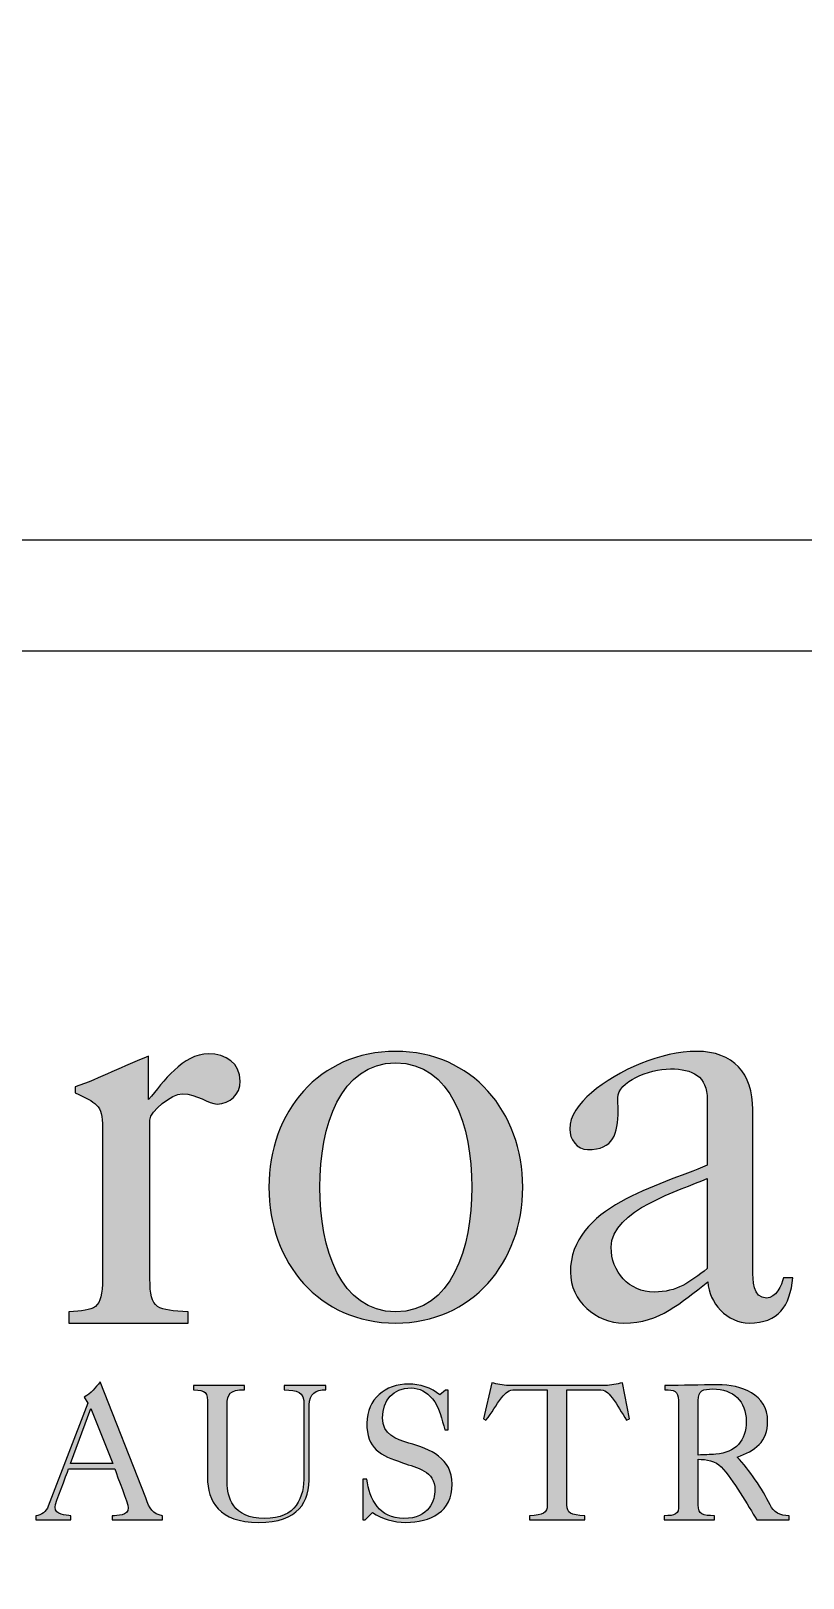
# Model space of a CAD drawing. Extents: x 0 to 1025, y -1312 to 297.
# Drawn here: x 395.86 to 402.78, y 73.54 to 87.4 of the extents above; entities that cross this region are included whole.
import ezdxf
from ezdxf.enums import TextEntityAlignment as Align

# ---------------------------------------------------------------- set-up
doc = ezdxf.new("R2010")
doc.units = 0
doc.header["$LTSCALE"] = 6
doc.header["$MEASUREMENT"] = 0
doc.layers.get('0').update_dxf_attribs({"linetype": 'CONTINUOUS'})
for name, color, linetype in [('T25', 1, 'CONTINUOUS'), ('TBLK18', 4, 'CONTINUOUS'), ('TBLK25', 1, 'CONTINUOUS'), ('TBLK35', 3, 'CONTINUOUS'), ('TBLK50', 7, 'CONTINUOUS')]:
    doc.layers.add(name, color=color, linetype=linetype)
doc.layers.add('yellow', color=7, linetype='CONTINUOUS', true_color=0xfcd900)
doc.styles.add('ISO', font='iso3098b.shx')

# ---------------------------------------------------------------- blocks, each defined once
blk = doc.blocks.new('MR logo')
at = {"layer": 'TBLK18'}
h = blk.add_hatch(color=256, dxfattribs=at)
edge = h.paths.add_edge_path()
edge.add_spline(control_points=[(28.205, -12.698), (28.205, -12.698), (28.205, -12.497), (28.205, -12.497), (28.205, -12.497), (28.67, -12.465), (28.808, -12.465), (28.808, -11.905), (28.808, -11.905), (28.808, -11.905), (28.808, -9.195), (28.808, -9.195), (28.808, -9.195), (28.808, -8.773), (28.689, -8.754), (28.318, -8.572), (28.318, -8.572), (28.318, -8.572), (28.318, -8.465), (28.318, -8.465), (28.318, -8.465), (28.764, -8.314), (29.192, -8.088), (29.632, -7.918), (29.632, -7.918), (29.632, -7.918), (29.632, -8.692), (29.632, -8.692), (29.632, -8.692), (29.903, -8.377), (30.242, -7.874), (30.708, -7.874), (30.708, -7.874), (31.016, -7.874), (31.274, -8.037), (31.274, -8.364), (31.274, -8.364), (31.274, -8.603), (31.091, -8.773), (30.865, -8.773), (30.865, -8.773), (30.695, -8.773), (30.513, -8.591), (30.236, -8.591), (30.236, -8.591), (30.054, -8.591), (29.657, -8.893), (29.657, -9.063), (29.657, -9.063), (29.657, -9.063), (29.657, -11.905), (29.657, -11.905), (29.657, -11.905), (29.657, -12.465), (29.796, -12.465), (30.343, -12.497), (30.343, -12.497), (30.343, -12.497), (30.343, -12.698), (30.343, -12.698), (30.343, -12.698), (30.343, -12.698), (28.205, -12.698), (28.205, -12.698)], knot_values=[0, 0, 0, 0, 0.0625, 0.0625, 0.0625, 0.0625, 0.125, 0.125, 0.125, 0.125, 0.1875, 0.1875, 0.1875, 0.1875, 0.25, 0.25, 0.25, 0.25, 0.3125, 0.3125, 0.3125, 0.3125, 0.375, 0.375, 0.375, 0.375, 0.4375, 0.4375, 0.4375, 0.4375, 0.5, 0.5, 0.5, 0.5, 0.5625, 0.5625, 0.5625, 0.5625, 0.625, 0.625, 0.625, 0.625, 0.6875, 0.6875, 0.6875, 0.6875, 0.75, 0.75, 0.75, 0.75, 0.8125, 0.8125, 0.8125, 0.8125, 0.875, 0.875, 0.875, 0.875, 0.9375, 0.9375, 0.9375, 0.9375, 1, 1, 1, 1], degree=3, periodic=0)
h = blk.add_hatch(color=256, dxfattribs=at)
edge = h.paths.add_edge_path(flags=16)
edge.add_spline(control_points=[(34.06, -8.037), (33.066, -8.037), (32.701, -9.169), (32.701, -10.264), (32.701, -10.264), (32.701, -11.358), (33.066, -12.497), (34.06, -12.497), (34.06, -12.497), (35.06, -12.497), (35.425, -11.358), (35.425, -10.264), (35.425, -10.264), (35.425, -9.169), (35.06, -8.037), (34.06, -8.037)], knot_values=[0, 0, 0, 0, 0.25, 0.25, 0.25, 0.25, 0.5, 0.5, 0.5, 0.5, 0.75, 0.75, 0.75, 0.75, 1, 1, 1, 1], degree=3, periodic=0)
edge = h.paths.add_edge_path()
edge.add_spline(control_points=[(34.06, -12.698), (32.689, -12.698), (31.79, -11.616), (31.79, -10.264), (31.79, -10.264), (31.79, -8.912), (32.689, -7.83), (34.06, -7.83), (34.06, -7.83), (35.431, -7.83), (36.337, -8.912), (36.337, -10.264), (36.337, -10.264), (36.337, -11.616), (35.431, -12.698), (34.06, -12.698)], knot_values=[0, 0, 0, 0, 0.25, 0.25, 0.25, 0.25, 0.5, 0.5, 0.5, 0.5, 0.75, 0.75, 0.75, 0.75, 1, 1, 1, 1], degree=3, periodic=0)
h = blk.add_hatch(color=256, dxfattribs=at)
edge = h.paths.add_edge_path(flags=16)
edge.add_spline(control_points=[(39.645, -10.107), (39.167, -10.32), (37.922, -10.673), (37.922, -11.339), (37.922, -11.339), (37.922, -11.779), (38.242, -12.144), (38.695, -12.144), (38.695, -12.144), (39.098, -12.144), (39.337, -11.962), (39.645, -11.723), (39.645, -11.723), (39.645, -11.723), (39.645, -10.107), (39.645, -10.107)], knot_values=[0, 0, 0, 0, 0.25, 0.25, 0.25, 0.25, 0.5, 0.5, 0.5, 0.5, 0.75, 0.75, 0.75, 0.75, 1, 1, 1, 1], degree=3, periodic=0)
edge = h.paths.add_edge_path()
edge.add_spline(control_points=[(39.645, -8.698), (39.645, -8.27), (39.381, -8.144), (38.984, -8.144), (38.984, -8.144), (38.594, -8.144), (38.041, -8.377), (38.041, -8.66), (38.041, -8.66), (38.041, -8.723), (38.047, -8.786), (38.047, -8.893), (38.047, -8.893), (38.047, -9.302), (37.966, -9.591), (37.5, -9.591), (37.5, -9.591), (37.311, -9.591), (37.179, -9.396), (37.179, -9.226), (37.179, -9.226), (37.179, -8.987), (37.343, -8.767), (37.569, -8.572), (37.569, -8.572), (38.047, -8.163), (38.821, -7.83), (39.456, -7.83), (39.456, -7.83), (40.11, -7.83), (40.462, -8.226), (40.462, -8.874), (40.462, -8.874), (40.462, -8.874), (40.462, -11.742), (40.462, -11.742), (40.462, -11.742), (40.462, -11.924), (40.462, -12.251), (40.708, -12.251), (40.708, -12.251), (40.877, -12.251), (40.978, -12.025), (41.01, -11.886), (41.01, -11.886), (41.01, -11.886), (41.179, -11.886), (41.179, -11.886), (41.179, -11.886), (41.129, -12.402), (40.915, -12.698), (40.4, -12.698), (40.4, -12.698), (40.003, -12.698), (39.67, -12.333), (39.657, -11.962), (39.657, -11.962), (39.154, -12.333), (38.808, -12.698), (38.148, -12.698), (38.148, -12.698), (37.651, -12.698), (37.192, -12.302), (37.192, -11.786), (37.192, -11.786), (37.192, -10.61), (38.777, -10.245), (39.645, -9.868), (39.645, -9.868), (39.645, -9.868), (39.645, -8.698), (39.645, -8.698)], knot_values=[0, 0, 0, 0, 0.055556, 0.055556, 0.055556, 0.055556, 0.111111, 0.111111, 0.111111, 0.111111, 0.166667, 0.166667, 0.166667, 0.166667, 0.222222, 0.222222, 0.222222, 0.222222, 0.277778, 0.277778, 0.277778, 0.277778, 0.333333, 0.333333, 0.333333, 0.333333, 0.388889, 0.388889, 0.388889, 0.388889, 0.444444, 0.444444, 0.444444, 0.444444, 0.5, 0.5, 0.5, 0.5, 0.555556, 0.555556, 0.555556, 0.555556, 0.611111, 0.611111, 0.611111, 0.611111, 0.666667, 0.666667, 0.666667, 0.666667, 0.722222, 0.722222, 0.722222, 0.722222, 0.777778, 0.777778, 0.777778, 0.777778, 0.833333, 0.833333, 0.833333, 0.833333, 0.888889, 0.888889, 0.888889, 0.888889, 0.944444, 0.944444, 0.944444, 0.944444, 1, 1, 1, 1], degree=3, periodic=0)
h = blk.add_hatch(color=256, dxfattribs=at)
edge = h.paths.add_edge_path(flags=16)
edge.add_spline(control_points=[(28.236, -15.213), (28.236, -15.213), (28.991, -15.213), (28.991, -15.213), (28.991, -15.213), (28.991, -15.213), (28.601, -14.232), (28.601, -14.232), (28.601, -14.232), (28.601, -14.232), (28.236, -15.213), (28.236, -15.213)], knot_values=[0, 0, 0, 0, 0.333333, 0.333333, 0.333333, 0.333333, 0.666667, 0.666667, 0.666667, 0.666667, 1, 1, 1, 1], degree=3, periodic=0)
edge = h.paths.add_edge_path()
edge.add_spline(control_points=[(27.613, -16.226), (27.613, -16.226), (27.613, -16.151), (27.613, -16.151), (27.613, -16.151), (27.714, -16.144), (27.802, -16.075), (27.834, -15.981), (27.834, -15.981), (27.834, -15.981), (28.544, -14.132), (28.544, -14.132), (28.544, -14.132), (28.544, -14.132), (28.481, -14.025), (28.481, -14.025), (28.481, -14.025), (28.601, -13.962), (28.683, -13.855), (28.764, -13.754), (28.764, -13.754), (28.764, -13.754), (29.582, -15.83), (29.582, -15.83), (29.582, -15.83), (29.657, -16.031), (29.695, -16.119), (29.884, -16.151), (29.884, -16.151), (29.884, -16.151), (29.884, -16.226), (29.884, -16.226), (29.884, -16.226), (29.884, -16.226), (28.978, -16.226), (28.978, -16.226), (28.978, -16.226), (28.978, -16.226), (28.978, -16.151), (28.978, -16.151), (28.978, -16.151), (29.079, -16.151), (29.268, -16.151), (29.268, -16.012), (29.268, -16.012), (29.268, -15.912), (29.073, -15.465), (29.029, -15.308), (29.029, -15.308), (29.029, -15.308), (28.198, -15.308), (28.198, -15.308), (28.198, -15.308), (28.161, -15.434), (27.959, -15.912), (27.959, -16), (27.959, -16), (27.959, -16.138), (28.148, -16.138), (28.242, -16.151), (28.242, -16.151), (28.242, -16.151), (28.242, -16.226), (28.242, -16.226), (28.242, -16.226), (28.242, -16.226), (27.613, -16.226), (27.613, -16.226)], knot_values=[0, 0, 0, 0, 0.058824, 0.058824, 0.058824, 0.058824, 0.117647, 0.117647, 0.117647, 0.117647, 0.176471, 0.176471, 0.176471, 0.176471, 0.235294, 0.235294, 0.235294, 0.235294, 0.294118, 0.294118, 0.294118, 0.294118, 0.352941, 0.352941, 0.352941, 0.352941, 0.411765, 0.411765, 0.411765, 0.411765, 0.470588, 0.470588, 0.470588, 0.470588, 0.529412, 0.529412, 0.529412, 0.529412, 0.588235, 0.588235, 0.588235, 0.588235, 0.647059, 0.647059, 0.647059, 0.647059, 0.705882, 0.705882, 0.705882, 0.705882, 0.764706, 0.764706, 0.764706, 0.764706, 0.823529, 0.823529, 0.823529, 0.823529, 0.882353, 0.882353, 0.882353, 0.882353, 0.941176, 0.941176, 0.941176, 0.941176, 1, 1, 1, 1], degree=3, periodic=0)
h = blk.add_hatch(color=256, dxfattribs=at)
edge = h.paths.add_edge_path()
edge.add_spline(control_points=[(30.437, -13.817), (30.437, -13.817), (31.349, -13.817), (31.349, -13.817), (31.349, -13.817), (31.349, -13.817), (31.349, -13.893), (31.349, -13.893), (31.349, -13.893), (31.085, -13.893), (31.041, -13.974), (31.041, -14.163), (31.041, -14.163), (31.041, -14.163), (31.041, -15.559), (31.041, -15.559), (31.041, -15.559), (31.041, -15.805), (31.135, -16.201), (31.708, -16.201), (31.708, -16.201), (32.286, -16.201), (32.418, -15.83), (32.418, -15.427), (32.418, -15.427), (32.418, -15.427), (32.418, -14.163), (32.418, -14.163), (32.418, -14.163), (32.418, -13.924), (32.299, -13.905), (32.06, -13.893), (32.06, -13.893), (32.06, -13.893), (32.06, -13.817), (32.06, -13.817), (32.06, -13.817), (32.06, -13.817), (32.808, -13.817), (32.808, -13.817), (32.808, -13.817), (32.808, -13.817), (32.808, -13.893), (32.808, -13.893), (32.808, -13.893), (32.626, -13.893), (32.513, -13.968), (32.513, -14.163), (32.513, -14.163), (32.513, -14.163), (32.513, -15.427), (32.513, -15.427), (32.513, -15.427), (32.513, -15.912), (32.33, -16.27), (31.601, -16.27), (31.601, -16.27), (30.896, -16.27), (30.689, -15.893), (30.689, -15.465), (30.689, -15.465), (30.689, -15.465), (30.689, -14.163), (30.689, -14.163), (30.689, -14.163), (30.689, -13.93), (30.664, -13.905), (30.437, -13.893), (30.437, -13.893), (30.437, -13.893), (30.437, -13.817), (30.437, -13.817)], knot_values=[0, 0, 0, 0, 0.055556, 0.055556, 0.055556, 0.055556, 0.111111, 0.111111, 0.111111, 0.111111, 0.166667, 0.166667, 0.166667, 0.166667, 0.222222, 0.222222, 0.222222, 0.222222, 0.277778, 0.277778, 0.277778, 0.277778, 0.333333, 0.333333, 0.333333, 0.333333, 0.388889, 0.388889, 0.388889, 0.388889, 0.444444, 0.444444, 0.444444, 0.444444, 0.5, 0.5, 0.5, 0.5, 0.555556, 0.555556, 0.555556, 0.555556, 0.611111, 0.611111, 0.611111, 0.611111, 0.666667, 0.666667, 0.666667, 0.666667, 0.722222, 0.722222, 0.722222, 0.722222, 0.777778, 0.777778, 0.777778, 0.777778, 0.833333, 0.833333, 0.833333, 0.833333, 0.888889, 0.888889, 0.888889, 0.888889, 0.944444, 0.944444, 0.944444, 0.944444, 1, 1, 1, 1], degree=3, periodic=0)
h = blk.add_hatch(color=256, dxfattribs=at)
edge = h.paths.add_edge_path()
edge.add_spline(control_points=[(33.475, -15.496), (33.475, -15.496), (33.544, -15.496), (33.544, -15.496), (33.544, -15.496), (33.588, -15.861), (33.771, -16.201), (34.205, -16.201), (34.205, -16.201), (34.67, -16.201), (34.764, -15.868), (34.764, -15.691), (34.764, -15.691), (34.764, -15.339), (34.45, -15.302), (34.186, -15.201), (34.186, -15.201), (33.783, -15.069), (33.544, -14.949), (33.544, -14.49), (33.544, -14.49), (33.544, -14.063), (33.878, -13.792), (34.293, -13.792), (34.293, -13.792), (34.488, -13.792), (34.708, -13.855), (34.852, -13.987), (34.852, -13.987), (34.852, -13.987), (34.953, -13.899), (34.953, -13.899), (34.953, -13.899), (34.953, -13.899), (35.003, -13.899), (35.003, -13.899), (35.003, -13.899), (35.003, -13.899), (35.003, -14.61), (35.003, -14.61), (35.003, -14.61), (35.003, -14.61), (34.94, -14.61), (34.94, -14.61), (34.94, -14.61), (34.89, -14.44), (34.84, -14.188), (34.72, -14.056), (34.72, -14.056), (34.62, -13.937), (34.494, -13.861), (34.337, -13.861), (34.337, -13.861), (34.01, -13.861), (33.827, -14.081), (33.827, -14.396), (33.827, -14.396), (33.827, -14.704), (34.06, -14.773), (34.299, -14.849), (34.299, -14.849), (34.683, -14.962), (35.073, -15.119), (35.073, -15.585), (35.073, -15.585), (35.073, -16.081), (34.689, -16.27), (34.242, -16.27), (34.242, -16.27), (34.028, -16.27), (33.821, -16.207), (33.645, -16.094), (33.645, -16.094), (33.645, -16.094), (33.513, -16.226), (33.513, -16.226), (33.513, -16.226), (33.513, -16.226), (33.475, -16.226), (33.475, -16.226), (33.475, -16.226), (33.475, -16.226), (33.475, -15.496), (33.475, -15.496)], knot_values=[0, 0, 0, 0, 0.047619, 0.047619, 0.047619, 0.047619, 0.095238, 0.095238, 0.095238, 0.095238, 0.142857, 0.142857, 0.142857, 0.142857, 0.190476, 0.190476, 0.190476, 0.190476, 0.238095, 0.238095, 0.238095, 0.238095, 0.285714, 0.285714, 0.285714, 0.285714, 0.333333, 0.333333, 0.333333, 0.333333, 0.380952, 0.380952, 0.380952, 0.380952, 0.428571, 0.428571, 0.428571, 0.428571, 0.47619, 0.47619, 0.47619, 0.47619, 0.52381, 0.52381, 0.52381, 0.52381, 0.571429, 0.571429, 0.571429, 0.571429, 0.619048, 0.619048, 0.619048, 0.619048, 0.666667, 0.666667, 0.666667, 0.666667, 0.714286, 0.714286, 0.714286, 0.714286, 0.761905, 0.761905, 0.761905, 0.761905, 0.809524, 0.809524, 0.809524, 0.809524, 0.857143, 0.857143, 0.857143, 0.857143, 0.904762, 0.904762, 0.904762, 0.904762, 0.952381, 0.952381, 0.952381, 0.952381, 1, 1, 1, 1], degree=3, periodic=0)
h = blk.add_hatch(color=256, dxfattribs=at)
edge = h.paths.add_edge_path()
edge.add_spline(control_points=[(36.777, -13.893), (36.777, -13.893), (36.205, -13.893), (36.205, -13.893), (36.205, -13.893), (36.079, -13.893), (36.041, -13.943), (35.959, -14.037), (35.959, -14.037), (35.859, -14.163), (35.789, -14.308), (35.676, -14.44), (35.676, -14.44), (35.676, -14.44), (35.632, -14.415), (35.632, -14.415), (35.632, -14.415), (35.632, -14.415), (35.783, -13.767), (35.783, -13.767), (35.783, -13.767), (35.878, -13.792), (35.978, -13.817), (36.085, -13.817), (36.085, -13.817), (36.085, -13.817), (37.815, -13.817), (37.815, -13.817), (37.815, -13.817), (37.922, -13.817), (38.022, -13.792), (38.123, -13.767), (38.123, -13.767), (38.123, -13.767), (38.249, -14.415), (38.249, -14.415), (38.249, -14.415), (38.249, -14.415), (38.198, -14.44), (38.198, -14.44), (38.198, -14.44), (38.11, -14.308), (38.041, -14.163), (37.94, -14.037), (37.94, -14.037), (37.859, -13.943), (37.827, -13.893), (37.695, -13.893), (37.695, -13.893), (37.695, -13.893), (37.129, -13.893), (37.129, -13.893), (37.129, -13.893), (37.129, -13.893), (37.129, -15.956), (37.129, -15.956), (37.129, -15.956), (37.129, -16.106), (37.198, -16.138), (37.45, -16.151), (37.45, -16.151), (37.45, -16.151), (37.45, -16.226), (37.45, -16.226), (37.45, -16.226), (37.45, -16.226), (36.462, -16.226), (36.462, -16.226), (36.462, -16.226), (36.462, -16.226), (36.462, -16.151), (36.462, -16.151), (36.462, -16.151), (36.701, -16.138), (36.777, -16.106), (36.777, -15.956), (36.777, -15.956), (36.777, -15.956), (36.777, -13.893), (36.777, -13.893)], knot_values=[0, 0, 0, 0, 0.05, 0.05, 0.05, 0.05, 0.1, 0.1, 0.1, 0.1, 0.15, 0.15, 0.15, 0.15, 0.2, 0.2, 0.2, 0.2, 0.25, 0.25, 0.25, 0.25, 0.3, 0.3, 0.3, 0.3, 0.35, 0.35, 0.35, 0.35, 0.4, 0.4, 0.4, 0.4, 0.45, 0.45, 0.45, 0.45, 0.5, 0.5, 0.5, 0.5, 0.55, 0.55, 0.55, 0.55, 0.6, 0.6, 0.6, 0.6, 0.65, 0.65, 0.65, 0.65, 0.7, 0.7, 0.7, 0.7, 0.75, 0.75, 0.75, 0.75, 0.8, 0.8, 0.8, 0.8, 0.85, 0.85, 0.85, 0.85, 0.9, 0.9, 0.9, 0.9, 0.95, 0.95, 0.95, 0.95, 1, 1, 1, 1], degree=3, periodic=0)
h = blk.add_hatch(color=256, dxfattribs=at)
edge = h.paths.add_edge_path()
edge.add_spline(control_points=[(38.884, -13.817), (39.198, -13.817), (39.519, -13.805), (39.833, -13.805), (39.833, -13.805), (40.255, -13.805), (40.727, -13.968), (40.727, -14.459), (40.727, -14.459), (40.727, -14.823), (40.5, -14.993), (40.179, -15.1), (40.179, -15.1), (40.4, -15.333), (40.632, -15.666), (40.771, -15.956), (40.771, -15.956), (40.833, -16.088), (40.947, -16.151), (41.11, -16.151), (41.11, -16.151), (41.11, -16.151), (41.11, -16.226), (41.11, -16.226), (41.11, -16.226), (41.11, -16.226), (40.532, -16.226), (40.532, -16.226), (40.532, -16.226), (40.381, -15.974), (40.104, -15.496), (39.896, -15.276), (39.896, -15.276), (39.789, -15.163), (39.632, -15.144), (39.481, -15.138), (39.481, -15.138), (39.481, -15.138), (39.481, -15.956), (39.481, -15.956), (39.481, -15.956), (39.481, -16.132), (39.563, -16.151), (39.777, -16.151), (39.777, -16.151), (39.777, -16.151), (39.777, -16.226), (39.777, -16.226), (39.777, -16.226), (39.777, -16.226), (38.871, -16.226), (38.871, -16.226), (38.871, -16.226), (38.871, -16.226), (38.871, -16.151), (38.871, -16.151), (38.871, -16.151), (39.066, -16.151), (39.142, -16.132), (39.129, -15.956), (39.129, -15.956), (39.129, -15.956), (39.129, -14.088), (39.129, -14.088), (39.129, -14.088), (39.129, -13.912), (39.047, -13.893), (38.884, -13.893), (38.884, -13.893), (38.884, -13.893), (38.884, -13.817), (38.884, -13.817)], knot_values=[0, 0, 0, 0, 0.055556, 0.055556, 0.055556, 0.055556, 0.111111, 0.111111, 0.111111, 0.111111, 0.166667, 0.166667, 0.166667, 0.166667, 0.222222, 0.222222, 0.222222, 0.222222, 0.277778, 0.277778, 0.277778, 0.277778, 0.333333, 0.333333, 0.333333, 0.333333, 0.388889, 0.388889, 0.388889, 0.388889, 0.444444, 0.444444, 0.444444, 0.444444, 0.5, 0.5, 0.5, 0.5, 0.555556, 0.555556, 0.555556, 0.555556, 0.611111, 0.611111, 0.611111, 0.611111, 0.666667, 0.666667, 0.666667, 0.666667, 0.722222, 0.722222, 0.722222, 0.722222, 0.777778, 0.777778, 0.777778, 0.777778, 0.833333, 0.833333, 0.833333, 0.833333, 0.888889, 0.888889, 0.888889, 0.888889, 0.944444, 0.944444, 0.944444, 0.944444, 1, 1, 1, 1], degree=3, periodic=0)
edge = h.paths.add_edge_path(flags=16)
edge.add_spline(control_points=[(40.343, -14.459), (40.343, -14.1), (40.11, -13.88), (39.745, -13.88), (39.745, -13.88), (39.569, -13.88), (39.481, -13.905), (39.481, -14.088), (39.481, -14.088), (39.481, -14.088), (39.481, -15.063), (39.481, -15.063), (39.481, -15.063), (39.588, -15.063), (39.689, -15.056), (39.796, -15.05), (39.796, -15.05), (40.154, -15.018), (40.343, -14.811), (40.343, -14.459)], knot_values=[0, 0, 0, 0, 0.2, 0.2, 0.2, 0.2, 0.4, 0.4, 0.4, 0.4, 0.6, 0.6, 0.6, 0.6, 0.8, 0.8, 0.8, 0.8, 1, 1, 1, 1], degree=3, periodic=0)
for points, knots in [([(28.205, -12.698), (28.205, -12.698), (28.205, -12.497), (28.205, -12.497), (28.205, -12.497), (28.67, -12.465), (28.808, -12.465), (28.808, -11.905), (28.808, -11.905), (28.808, -11.905), (28.808, -9.195), (28.808, -9.195), (28.808, -9.195), (28.808, -8.773), (28.689, -8.754), (28.318, -8.572), (28.318, -8.572), (28.318, -8.572), (28.318, -8.465), (28.318, -8.465), (28.318, -8.465), (28.764, -8.314), (29.192, -8.088), (29.632, -7.918), (29.632, -7.918), (29.632, -7.918), (29.632, -8.692), (29.632, -8.692), (29.632, -8.692), (29.903, -8.377), (30.242, -7.874), (30.708, -7.874), (30.708, -7.874), (31.016, -7.874), (31.274, -8.037), (31.274, -8.364), (31.274, -8.364), (31.274, -8.603), (31.091, -8.773), (30.865, -8.773), (30.865, -8.773), (30.695, -8.773), (30.513, -8.591), (30.236, -8.591), (30.236, -8.591), (30.054, -8.591), (29.657, -8.893), (29.657, -9.063), (29.657, -9.063), (29.657, -9.063), (29.657, -11.905), (29.657, -11.905), (29.657, -11.905), (29.657, -12.465), (29.796, -12.465), (30.343, -12.497), (30.343, -12.497), (30.343, -12.497), (30.343, -12.698), (30.343, -12.698), (30.343, -12.698), (30.343, -12.698), (28.205, -12.698), (28.205, -12.698)], [0, 0, 0, 0, 0.0625, 0.0625, 0.0625, 0.0625, 0.125, 0.125, 0.125, 0.125, 0.1875, 0.1875, 0.1875, 0.1875, 0.25, 0.25, 0.25, 0.25, 0.3125, 0.3125, 0.3125, 0.3125, 0.375, 0.375, 0.375, 0.375, 0.4375, 0.4375, 0.4375, 0.4375, 0.5, 0.5, 0.5, 0.5, 0.5625, 0.5625, 0.5625, 0.5625, 0.625, 0.625, 0.625, 0.625, 0.6875, 0.6875, 0.6875, 0.6875, 0.75, 0.75, 0.75, 0.75, 0.8125, 0.8125, 0.8125, 0.8125, 0.875, 0.875, 0.875, 0.875, 0.9375, 0.9375, 0.9375, 0.9375, 1, 1, 1, 1]), ([(34.06, -12.698), (32.689, -12.698), (31.79, -11.616), (31.79, -10.264), (31.79, -10.264), (31.79, -8.912), (32.689, -7.83), (34.06, -7.83), (34.06, -7.83), (35.431, -7.83), (36.337, -8.912), (36.337, -10.264), (36.337, -10.264), (36.337, -11.616), (35.431, -12.698), (34.06, -12.698)], [0, 0, 0, 0, 0.25, 0.25, 0.25, 0.25, 0.5, 0.5, 0.5, 0.5, 0.75, 0.75, 0.75, 0.75, 1, 1, 1, 1]), ([(34.06, -8.037), (33.066, -8.037), (32.701, -9.169), (32.701, -10.264), (32.701, -10.264), (32.701, -11.358), (33.066, -12.497), (34.06, -12.497), (34.06, -12.497), (35.06, -12.497), (35.425, -11.358), (35.425, -10.264), (35.425, -10.264), (35.425, -9.169), (35.06, -8.037), (34.06, -8.037)], [0, 0, 0, 0, 0.25, 0.25, 0.25, 0.25, 0.5, 0.5, 0.5, 0.5, 0.75, 0.75, 0.75, 0.75, 1, 1, 1, 1]), ([(39.645, -8.698), (39.645, -8.27), (39.381, -8.144), (38.984, -8.144), (38.984, -8.144), (38.594, -8.144), (38.041, -8.377), (38.041, -8.66), (38.041, -8.66), (38.041, -8.723), (38.047, -8.786), (38.047, -8.893), (38.047, -8.893), (38.047, -9.302), (37.966, -9.591), (37.5, -9.591), (37.5, -9.591), (37.311, -9.591), (37.179, -9.396), (37.179, -9.226), (37.179, -9.226), (37.179, -8.987), (37.343, -8.767), (37.569, -8.572), (37.569, -8.572), (38.047, -8.163), (38.821, -7.83), (39.456, -7.83), (39.456, -7.83), (40.11, -7.83), (40.462, -8.226), (40.462, -8.874), (40.462, -8.874), (40.462, -8.874), (40.462, -11.742), (40.462, -11.742), (40.462, -11.742), (40.462, -11.924), (40.462, -12.251), (40.708, -12.251), (40.708, -12.251), (40.877, -12.251), (40.978, -12.025), (41.01, -11.886), (41.01, -11.886), (41.01, -11.886), (41.179, -11.886), (41.179, -11.886), (41.179, -11.886), (41.129, -12.402), (40.915, -12.698), (40.4, -12.698), (40.4, -12.698), (40.003, -12.698), (39.67, -12.333), (39.657, -11.962), (39.657, -11.962), (39.154, -12.333), (38.808, -12.698), (38.148, -12.698), (38.148, -12.698), (37.651, -12.698), (37.192, -12.302), (37.192, -11.786), (37.192, -11.786), (37.192, -10.61), (38.777, -10.245), (39.645, -9.868), (39.645, -9.868), (39.645, -9.868), (39.645, -8.698), (39.645, -8.698)], [0, 0, 0, 0, 0.055556, 0.055556, 0.055556, 0.055556, 0.111111, 0.111111, 0.111111, 0.111111, 0.166667, 0.166667, 0.166667, 0.166667, 0.222222, 0.222222, 0.222222, 0.222222, 0.277778, 0.277778, 0.277778, 0.277778, 0.333333, 0.333333, 0.333333, 0.333333, 0.388889, 0.388889, 0.388889, 0.388889, 0.444444, 0.444444, 0.444444, 0.444444, 0.5, 0.5, 0.5, 0.5, 0.555556, 0.555556, 0.555556, 0.555556, 0.611111, 0.611111, 0.611111, 0.611111, 0.666667, 0.666667, 0.666667, 0.666667, 0.722222, 0.722222, 0.722222, 0.722222, 0.777778, 0.777778, 0.777778, 0.777778, 0.833333, 0.833333, 0.833333, 0.833333, 0.888889, 0.888889, 0.888889, 0.888889, 0.944444, 0.944444, 0.944444, 0.944444, 1, 1, 1, 1]), ([(39.645, -10.107), (39.167, -10.32), (37.922, -10.673), (37.922, -11.339), (37.922, -11.339), (37.922, -11.779), (38.242, -12.144), (38.695, -12.144), (38.695, -12.144), (39.098, -12.144), (39.337, -11.962), (39.645, -11.723), (39.645, -11.723), (39.645, -11.723), (39.645, -10.107), (39.645, -10.107)], [0, 0, 0, 0, 0.25, 0.25, 0.25, 0.25, 0.5, 0.5, 0.5, 0.5, 0.75, 0.75, 0.75, 0.75, 1, 1, 1, 1]), ([(27.613, -16.226), (27.613, -16.226), (27.613, -16.151), (27.613, -16.151), (27.613, -16.151), (27.714, -16.144), (27.802, -16.075), (27.834, -15.981), (27.834, -15.981), (27.834, -15.981), (28.544, -14.132), (28.544, -14.132), (28.544, -14.132), (28.544, -14.132), (28.481, -14.025), (28.481, -14.025), (28.481, -14.025), (28.601, -13.962), (28.683, -13.855), (28.764, -13.754), (28.764, -13.754), (28.764, -13.754), (29.582, -15.83), (29.582, -15.83), (29.582, -15.83), (29.657, -16.031), (29.695, -16.119), (29.884, -16.151), (29.884, -16.151), (29.884, -16.151), (29.884, -16.226), (29.884, -16.226), (29.884, -16.226), (29.884, -16.226), (28.978, -16.226), (28.978, -16.226), (28.978, -16.226), (28.978, -16.226), (28.978, -16.151), (28.978, -16.151), (28.978, -16.151), (29.079, -16.151), (29.268, -16.151), (29.268, -16.012), (29.268, -16.012), (29.268, -15.912), (29.073, -15.465), (29.029, -15.308), (29.029, -15.308), (29.029, -15.308), (28.198, -15.308), (28.198, -15.308), (28.198, -15.308), (28.161, -15.434), (27.959, -15.912), (27.959, -16), (27.959, -16), (27.959, -16.138), (28.148, -16.138), (28.242, -16.151), (28.242, -16.151), (28.242, -16.151), (28.242, -16.226), (28.242, -16.226), (28.242, -16.226), (28.242, -16.226), (27.613, -16.226), (27.613, -16.226)], [0, 0, 0, 0, 0.058824, 0.058824, 0.058824, 0.058824, 0.117647, 0.117647, 0.117647, 0.117647, 0.176471, 0.176471, 0.176471, 0.176471, 0.235294, 0.235294, 0.235294, 0.235294, 0.294118, 0.294118, 0.294118, 0.294118, 0.352941, 0.352941, 0.352941, 0.352941, 0.411765, 0.411765, 0.411765, 0.411765, 0.470588, 0.470588, 0.470588, 0.470588, 0.529412, 0.529412, 0.529412, 0.529412, 0.588235, 0.588235, 0.588235, 0.588235, 0.647059, 0.647059, 0.647059, 0.647059, 0.705882, 0.705882, 0.705882, 0.705882, 0.764706, 0.764706, 0.764706, 0.764706, 0.823529, 0.823529, 0.823529, 0.823529, 0.882353, 0.882353, 0.882353, 0.882353, 0.941176, 0.941176, 0.941176, 0.941176, 1, 1, 1, 1]), ([(30.437, -13.817), (30.437, -13.817), (31.349, -13.817), (31.349, -13.817), (31.349, -13.817), (31.349, -13.817), (31.349, -13.893), (31.349, -13.893), (31.349, -13.893), (31.085, -13.893), (31.041, -13.974), (31.041, -14.163), (31.041, -14.163), (31.041, -14.163), (31.041, -15.559), (31.041, -15.559), (31.041, -15.559), (31.041, -15.805), (31.135, -16.201), (31.708, -16.201), (31.708, -16.201), (32.286, -16.201), (32.418, -15.83), (32.418, -15.427), (32.418, -15.427), (32.418, -15.427), (32.418, -14.163), (32.418, -14.163), (32.418, -14.163), (32.418, -13.924), (32.299, -13.905), (32.06, -13.893), (32.06, -13.893), (32.06, -13.893), (32.06, -13.817), (32.06, -13.817), (32.06, -13.817), (32.06, -13.817), (32.808, -13.817), (32.808, -13.817), (32.808, -13.817), (32.808, -13.817), (32.808, -13.893), (32.808, -13.893), (32.808, -13.893), (32.626, -13.893), (32.513, -13.968), (32.513, -14.163), (32.513, -14.163), (32.513, -14.163), (32.513, -15.427), (32.513, -15.427), (32.513, -15.427), (32.513, -15.912), (32.33, -16.27), (31.601, -16.27), (31.601, -16.27), (30.896, -16.27), (30.689, -15.893), (30.689, -15.465), (30.689, -15.465), (30.689, -15.465), (30.689, -14.163), (30.689, -14.163), (30.689, -14.163), (30.689, -13.93), (30.664, -13.905), (30.437, -13.893), (30.437, -13.893), (30.437, -13.893), (30.437, -13.817), (30.437, -13.817)], [0, 0, 0, 0, 0.055556, 0.055556, 0.055556, 0.055556, 0.111111, 0.111111, 0.111111, 0.111111, 0.166667, 0.166667, 0.166667, 0.166667, 0.222222, 0.222222, 0.222222, 0.222222, 0.277778, 0.277778, 0.277778, 0.277778, 0.333333, 0.333333, 0.333333, 0.333333, 0.388889, 0.388889, 0.388889, 0.388889, 0.444444, 0.444444, 0.444444, 0.444444, 0.5, 0.5, 0.5, 0.5, 0.555556, 0.555556, 0.555556, 0.555556, 0.611111, 0.611111, 0.611111, 0.611111, 0.666667, 0.666667, 0.666667, 0.666667, 0.722222, 0.722222, 0.722222, 0.722222, 0.777778, 0.777778, 0.777778, 0.777778, 0.833333, 0.833333, 0.833333, 0.833333, 0.888889, 0.888889, 0.888889, 0.888889, 0.944444, 0.944444, 0.944444, 0.944444, 1, 1, 1, 1]), ([(33.475, -15.496), (33.475, -15.496), (33.544, -15.496), (33.544, -15.496), (33.544, -15.496), (33.588, -15.861), (33.771, -16.201), (34.205, -16.201), (34.205, -16.201), (34.67, -16.201), (34.764, -15.868), (34.764, -15.691), (34.764, -15.691), (34.764, -15.339), (34.45, -15.302), (34.186, -15.201), (34.186, -15.201), (33.783, -15.069), (33.544, -14.949), (33.544, -14.49), (33.544, -14.49), (33.544, -14.063), (33.878, -13.792), (34.293, -13.792), (34.293, -13.792), (34.488, -13.792), (34.708, -13.855), (34.852, -13.987), (34.852, -13.987), (34.852, -13.987), (34.953, -13.899), (34.953, -13.899), (34.953, -13.899), (34.953, -13.899), (35.003, -13.899), (35.003, -13.899), (35.003, -13.899), (35.003, -13.899), (35.003, -14.61), (35.003, -14.61), (35.003, -14.61), (35.003, -14.61), (34.94, -14.61), (34.94, -14.61), (34.94, -14.61), (34.89, -14.44), (34.84, -14.188), (34.72, -14.056), (34.72, -14.056), (34.62, -13.937), (34.494, -13.861), (34.337, -13.861), (34.337, -13.861), (34.01, -13.861), (33.827, -14.081), (33.827, -14.396), (33.827, -14.396), (33.827, -14.704), (34.06, -14.773), (34.299, -14.849), (34.299, -14.849), (34.683, -14.962), (35.073, -15.119), (35.073, -15.585), (35.073, -15.585), (35.073, -16.081), (34.689, -16.27), (34.242, -16.27), (34.242, -16.27), (34.028, -16.27), (33.821, -16.207), (33.645, -16.094), (33.645, -16.094), (33.645, -16.094), (33.513, -16.226), (33.513, -16.226), (33.513, -16.226), (33.513, -16.226), (33.475, -16.226), (33.475, -16.226), (33.475, -16.226), (33.475, -16.226), (33.475, -15.496), (33.475, -15.496)], [0, 0, 0, 0, 0.047619, 0.047619, 0.047619, 0.047619, 0.095238, 0.095238, 0.095238, 0.095238, 0.142857, 0.142857, 0.142857, 0.142857, 0.190476, 0.190476, 0.190476, 0.190476, 0.238095, 0.238095, 0.238095, 0.238095, 0.285714, 0.285714, 0.285714, 0.285714, 0.333333, 0.333333, 0.333333, 0.333333, 0.380952, 0.380952, 0.380952, 0.380952, 0.428571, 0.428571, 0.428571, 0.428571, 0.47619, 0.47619, 0.47619, 0.47619, 0.52381, 0.52381, 0.52381, 0.52381, 0.571429, 0.571429, 0.571429, 0.571429, 0.619048, 0.619048, 0.619048, 0.619048, 0.666667, 0.666667, 0.666667, 0.666667, 0.714286, 0.714286, 0.714286, 0.714286, 0.761905, 0.761905, 0.761905, 0.761905, 0.809524, 0.809524, 0.809524, 0.809524, 0.857143, 0.857143, 0.857143, 0.857143, 0.904762, 0.904762, 0.904762, 0.904762, 0.952381, 0.952381, 0.952381, 0.952381, 1, 1, 1, 1]), ([(36.777, -13.893), (36.777, -13.893), (36.205, -13.893), (36.205, -13.893), (36.205, -13.893), (36.079, -13.893), (36.041, -13.943), (35.959, -14.037), (35.959, -14.037), (35.859, -14.163), (35.789, -14.308), (35.676, -14.44), (35.676, -14.44), (35.676, -14.44), (35.632, -14.415), (35.632, -14.415), (35.632, -14.415), (35.632, -14.415), (35.783, -13.767), (35.783, -13.767), (35.783, -13.767), (35.878, -13.792), (35.978, -13.817), (36.085, -13.817), (36.085, -13.817), (36.085, -13.817), (37.815, -13.817), (37.815, -13.817), (37.815, -13.817), (37.922, -13.817), (38.022, -13.792), (38.123, -13.767), (38.123, -13.767), (38.123, -13.767), (38.249, -14.415), (38.249, -14.415), (38.249, -14.415), (38.249, -14.415), (38.198, -14.44), (38.198, -14.44), (38.198, -14.44), (38.11, -14.308), (38.041, -14.163), (37.94, -14.037), (37.94, -14.037), (37.859, -13.943), (37.827, -13.893), (37.695, -13.893), (37.695, -13.893), (37.695, -13.893), (37.129, -13.893), (37.129, -13.893), (37.129, -13.893), (37.129, -13.893), (37.129, -15.956), (37.129, -15.956), (37.129, -15.956), (37.129, -16.106), (37.198, -16.138), (37.45, -16.151), (37.45, -16.151), (37.45, -16.151), (37.45, -16.226), (37.45, -16.226), (37.45, -16.226), (37.45, -16.226), (36.462, -16.226), (36.462, -16.226), (36.462, -16.226), (36.462, -16.226), (36.462, -16.151), (36.462, -16.151), (36.462, -16.151), (36.701, -16.138), (36.777, -16.106), (36.777, -15.956), (36.777, -15.956), (36.777, -15.956), (36.777, -13.893), (36.777, -13.893)], [0, 0, 0, 0, 0.05, 0.05, 0.05, 0.05, 0.1, 0.1, 0.1, 0.1, 0.15, 0.15, 0.15, 0.15, 0.2, 0.2, 0.2, 0.2, 0.25, 0.25, 0.25, 0.25, 0.3, 0.3, 0.3, 0.3, 0.35, 0.35, 0.35, 0.35, 0.4, 0.4, 0.4, 0.4, 0.45, 0.45, 0.45, 0.45, 0.5, 0.5, 0.5, 0.5, 0.55, 0.55, 0.55, 0.55, 0.6, 0.6, 0.6, 0.6, 0.65, 0.65, 0.65, 0.65, 0.7, 0.7, 0.7, 0.7, 0.75, 0.75, 0.75, 0.75, 0.8, 0.8, 0.8, 0.8, 0.85, 0.85, 0.85, 0.85, 0.9, 0.9, 0.9, 0.9, 0.95, 0.95, 0.95, 0.95, 1, 1, 1, 1]), ([(38.884, -13.817), (39.198, -13.817), (39.519, -13.805), (39.833, -13.805), (39.833, -13.805), (40.255, -13.805), (40.727, -13.968), (40.727, -14.459), (40.727, -14.459), (40.727, -14.823), (40.5, -14.993), (40.179, -15.1), (40.179, -15.1), (40.4, -15.333), (40.632, -15.666), (40.771, -15.956), (40.771, -15.956), (40.833, -16.088), (40.947, -16.151), (41.11, -16.151), (41.11, -16.151), (41.11, -16.151), (41.11, -16.226), (41.11, -16.226), (41.11, -16.226), (41.11, -16.226), (40.532, -16.226), (40.532, -16.226), (40.532, -16.226), (40.381, -15.974), (40.104, -15.496), (39.896, -15.276), (39.896, -15.276), (39.789, -15.163), (39.632, -15.144), (39.481, -15.138), (39.481, -15.138), (39.481, -15.138), (39.481, -15.956), (39.481, -15.956), (39.481, -15.956), (39.481, -16.132), (39.563, -16.151), (39.777, -16.151), (39.777, -16.151), (39.777, -16.151), (39.777, -16.226), (39.777, -16.226), (39.777, -16.226), (39.777, -16.226), (38.871, -16.226), (38.871, -16.226), (38.871, -16.226), (38.871, -16.226), (38.871, -16.151), (38.871, -16.151), (38.871, -16.151), (39.066, -16.151), (39.142, -16.132), (39.129, -15.956), (39.129, -15.956), (39.129, -15.956), (39.129, -14.088), (39.129, -14.088), (39.129, -14.088), (39.129, -13.912), (39.047, -13.893), (38.884, -13.893), (38.884, -13.893), (38.884, -13.893), (38.884, -13.817), (38.884, -13.817)], [0, 0, 0, 0, 0.055556, 0.055556, 0.055556, 0.055556, 0.111111, 0.111111, 0.111111, 0.111111, 0.166667, 0.166667, 0.166667, 0.166667, 0.222222, 0.222222, 0.222222, 0.222222, 0.277778, 0.277778, 0.277778, 0.277778, 0.333333, 0.333333, 0.333333, 0.333333, 0.388889, 0.388889, 0.388889, 0.388889, 0.444444, 0.444444, 0.444444, 0.444444, 0.5, 0.5, 0.5, 0.5, 0.555556, 0.555556, 0.555556, 0.555556, 0.611111, 0.611111, 0.611111, 0.611111, 0.666667, 0.666667, 0.666667, 0.666667, 0.722222, 0.722222, 0.722222, 0.722222, 0.777778, 0.777778, 0.777778, 0.777778, 0.833333, 0.833333, 0.833333, 0.833333, 0.888889, 0.888889, 0.888889, 0.888889, 0.944444, 0.944444, 0.944444, 0.944444, 1, 1, 1, 1]), ([(40.343, -14.459), (40.343, -14.1), (40.11, -13.88), (39.745, -13.88), (39.745, -13.88), (39.569, -13.88), (39.481, -13.905), (39.481, -14.088), (39.481, -14.088), (39.481, -14.088), (39.481, -15.063), (39.481, -15.063), (39.481, -15.063), (39.588, -15.063), (39.689, -15.056), (39.796, -15.05), (39.796, -15.05), (40.154, -15.018), (40.343, -14.811), (40.343, -14.459)], [0, 0, 0, 0, 0.2, 0.2, 0.2, 0.2, 0.4, 0.4, 0.4, 0.4, 0.6, 0.6, 0.6, 0.6, 0.8, 0.8, 0.8, 0.8, 1, 1, 1, 1]), ([(28.236, -15.213), (28.236, -15.213), (28.991, -15.213), (28.991, -15.213), (28.991, -15.213), (28.991, -15.213), (28.601, -14.232), (28.601, -14.232), (28.601, -14.232), (28.601, -14.232), (28.236, -15.213), (28.236, -15.213)], [0, 0, 0, 0, 0.333333, 0.333333, 0.333333, 0.333333, 0.666667, 0.666667, 0.666667, 0.666667, 1, 1, 1, 1])]:
    blk.add_open_spline(points, degree=3, knots=knots, dxfattribs=at)
blk = doc.blocks.new('a3_in_vtblk std dwg')
at = {"layer": 'TBLK35'}
blk.add_line((352.5, 82.841), (410.5, 82.841), dxfattribs=at)
at = {"layer": 'TBLK50'}
blk.add_lwpolyline([(409.5, 40.5), (409.5, 79.341, 0.414214), (407, 81.841), (356, 81.841, 0.414214), (353.5, 79.341), (353.5, 40.5, 0.414214), (356, 38), (407, 38, 0.414214)], format="xyb", close=True, dxfattribs=at)
at = {"xscale": 0.5, "yscale": 0.5}
blk.add_blockref('MR logo', (382.095, 82.171), dxfattribs=at)
at = {"layer": 'TBLK18', "style": 'ISO'}
blk.add_attdef('MR_DIRECTORATE', text='', height=1.5, dxfattribs=at).set_placement((381.5, 68.119), align=Align.CENTER)
for tag, p in [('STREET_NAME', (355.514, 62.1)), ('SUBURB_POSTCODE', (388.488, 62.1)), ('TELEPHONE_NO.', (368.306, 59.836)), ('FAX_NO.', (393.555, 59.836))]:
    blk.add_attdef(tag, p, '', height=1.5, dxfattribs=at)
at = {"layer": 'TBLK25', "style": 'ISO'}
for tag, height, p in [('MR_BRANCH', 2, (381.5, 65.199)), ('ROAD_SECTION', 1.75, (384.5, 29.162)), ('SLK', 1.75, (384.5, 26.108)), ('CHAINAGE', 1.75, (384.5, 19.205))]:
    blk.add_attdef(tag, text='', height=height, dxfattribs=at).set_placement(p, align=Align.CENTER)
for tag, p, height in [('FILE_NUMBER', (371.773, 54.237), 2.5), ('DESIGNED_/_DRAWN', (371.773, 49.487), 2), ('VERIFIED', (371.773, 44.487), 2), ('APPROVED', (371.773, 39.487), 2), ('LOCAL_AUTHORITY', (370.48, 16.733), 1.25)]:
    blk.add_attdef(tag, p, '', height=height, dxfattribs=at)
at = {"layer": 'TBLK35', "style": 'ISO', "width": 0.9}
for tag, p in [('ROAD_PROJECT&NUMBER', (384.5, 32.231)), ('DRAWING_DESCRIPTION', (384.5, 22.288))]:
    blk.add_attdef(tag, text='', height=2.5, dxfattribs=at).set_placement(p, align=Align.CENTER)
at = {"layer": 'TBLK50', "style": 'ISO'}
blk.add_attdef('MRWA_DRG_NUMBER', (356.288, 6.085), '', height=5, dxfattribs=at)

msp = doc.modelspace()

# ---------------------------------------------------------------- hatches: boundary and pattern name
at = {"layer": 'yellow'}
h = msp.add_hatch(color=256, dxfattribs=at)
h.paths.add_polyline_path([(383.1671748, 127.0477901), (383.1413991, 127.0477901)], flags=16)
edge = h.paths.add_edge_path(flags=17)
edge.add_line((373.8105929, 111.6339169), (373.8105929, 127.0477901))
edge.add_line((373.8105929, 127.0477901), (383.1671748, 127.0477901))
edge.add_line((384.9199229, 126.6869302), (383.1671748, 127.0477901))
edge.add_line((384.9199229, 126.6869302), (386.4664654, 125.733229))
edge.add_line((386.4664654, 125.733229), (387.5490451, 124.2897894))
edge.add_line((387.5490451, 124.2897894), (388.5542977, 121.0420502))
edge.add_line((388.5542977, 121.0420502), (388.5542977, 117.6396568))
edge.add_line((388.5542977, 117.6396568), (387.5490451, 114.3919176))
edge.add_line((387.5490451, 114.3919176), (386.4664654, 112.948478))
edge.add_line((386.4664654, 112.948478), (384.9199229, 111.9947768))
edge.add_line((384.9199229, 111.9947768), (383.1671748, 111.6339169))
edge.add_line((383.1671748, 111.6339169), (373.8105929, 111.6339169))
h.paths.add_polyline_path([(383.1413991, 134.728951), (383.1671748, 134.728951)], flags=16)
edge = h.paths.add_edge_path()
edge.add_line((373.8105929, 79.7493665), (366.1294321, 79.7493665))
edge.add_line((366.1294321, 79.7493665), (366.1294321, 134.728951))
edge.add_line((366.1294321, 134.728951), (383.1671748, 134.728951))
edge.add_line((386.4664654, 134.2907639), (383.1671748, 134.728951))
edge.add_line((386.4664654, 134.2907639), (389.5595503, 132.9504271))
edge.add_line((389.5595503, 132.9504271), (392.1886725, 130.8625948))
edge.add_line((392.1886725, 130.8625948), (394.1476263, 128.1303698))
edge.add_line((394.1476263, 128.1303698), (395.5395145, 124.7537521))
edge.add_line((395.5395145, 124.7537521), (396.2612343, 121.1709287))
edge.add_line((396.2612343, 121.1709287), (396.2612343, 117.5107783))
edge.add_line((396.2612343, 117.5107783), (395.5395145, 113.9279549))
edge.add_line((395.5395145, 113.9279549), (394.1476263, 110.5513372))
edge.add_line((394.1476263, 110.5513372), (392.1886725, 107.8191122))
edge.add_line((392.1886725, 107.8191122), (389.5595503, 105.7312799))
edge.add_line((389.5595503, 105.7312799), (386.4664654, 104.3909431))
edge.add_line((386.4664654, 104.3909431), (383.1671748, 103.952756))
edge.add_line((383.1671748, 103.952756), (373.8105929, 103.952756))
edge.add_line((373.8105929, 103.952756), (373.8105929, 79.7493665))
edge = h.paths.add_edge_path()
edge.add_line((373.8105929, 127.0477901), (373.7848172, 127.0477901))
edge.add_line((387.5490451, 114.3919176), (387.5232694, 114.3919176))
edge.add_line((387.5490451, 124.2897894), (387.5232694, 124.2897894))
edge.add_line((366.1294321, 79.7493665), (366.1036563, 79.7493665))
edge.add_line((394.1476263, 110.5513372), (394.1218506, 110.5513372))
edge.add_line((394.1476263, 128.1303698), (394.1218506, 128.1303698))
h = msp.add_hatch(color=256, dxfattribs=at)
h.paths.add_polyline_path([(383.1671748, 127.0477901), (383.1413991, 127.0477901)], flags=16)
edge = h.paths.add_edge_path(flags=17)
edge.add_line((373.8105929, 111.6339169), (373.8105929, 127.0477901))
edge.add_line((373.8105929, 127.0477901), (383.1671748, 127.0477901))
edge.add_line((384.9199229, 126.6869302), (383.1671748, 127.0477901))
edge.add_line((384.9199229, 126.6869302), (386.4664654, 125.733229))
edge.add_line((386.4664654, 125.733229), (387.5490451, 124.2897894))
edge.add_line((387.5490451, 124.2897894), (388.5542977, 121.0420502))
edge.add_line((388.5542977, 121.0420502), (388.5542977, 117.6396568))
edge.add_line((388.5542977, 117.6396568), (387.5490451, 114.3919176))
edge.add_line((387.5490451, 114.3919176), (386.4664654, 112.948478))
edge.add_line((386.4664654, 112.948478), (384.9199229, 111.9947768))
edge.add_line((384.9199229, 111.9947768), (383.1671748, 111.6339169))
edge.add_line((383.1671748, 111.6339169), (373.8105929, 111.6339169))
h.paths.add_polyline_path([(383.1413991, 134.728951), (383.1671748, 134.728951)], flags=16)
edge = h.paths.add_edge_path()
edge.add_line((373.8105929, 79.7493665), (366.1294321, 79.7493665))
edge.add_line((366.1294321, 79.7493665), (366.1294321, 134.728951))
edge.add_line((366.1294321, 134.728951), (383.1671748, 134.728951))
edge.add_line((386.4664654, 134.2907639), (383.1671748, 134.728951))
edge.add_line((386.4664654, 134.2907639), (389.5595503, 132.9504271))
edge.add_line((389.5595503, 132.9504271), (392.1886725, 130.8625948))
edge.add_line((392.1886725, 130.8625948), (394.1476263, 128.1303698))
edge.add_line((394.1476263, 128.1303698), (395.5395145, 124.7537521))
edge.add_line((395.5395145, 124.7537521), (396.2612343, 121.1709287))
edge.add_line((396.2612343, 121.1709287), (396.2612343, 117.5107783))
edge.add_line((396.2612343, 117.5107783), (395.5395145, 113.9279549))
edge.add_line((395.5395145, 113.9279549), (394.1476263, 110.5513372))
edge.add_line((394.1476263, 110.5513372), (392.1886725, 107.8191122))
edge.add_line((392.1886725, 107.8191122), (389.5595503, 105.7312799))
edge.add_line((389.5595503, 105.7312799), (386.4664654, 104.3909431))
edge.add_line((386.4664654, 104.3909431), (383.1671748, 103.952756))
edge.add_line((383.1671748, 103.952756), (373.8105929, 103.952756))
edge.add_line((373.8105929, 103.952756), (373.8105929, 79.7493665))
edge = h.paths.add_edge_path()
edge.add_line((373.8105929, 127.0477901), (373.7848172, 127.0477901))
edge.add_line((387.5490451, 114.3919176), (387.5232694, 114.3919176))
edge.add_line((387.5490451, 124.2897894), (387.5232694, 124.2897894))
edge.add_line((366.1294321, 79.7493665), (366.1036563, 79.7493665))
edge.add_line((394.1476263, 110.5513372), (394.1218506, 110.5513372))
edge.add_line((394.1476263, 128.1303698), (394.1218506, 128.1303698))

# ---------------------------------------------------------------- block references
at = {"layer": 'T25'}
msp.add_blockref('a3_in_vtblk std dwg', (0.0000004, -0.0000002), dxfattribs=at)

doc.saveas('drawing.dxf')
